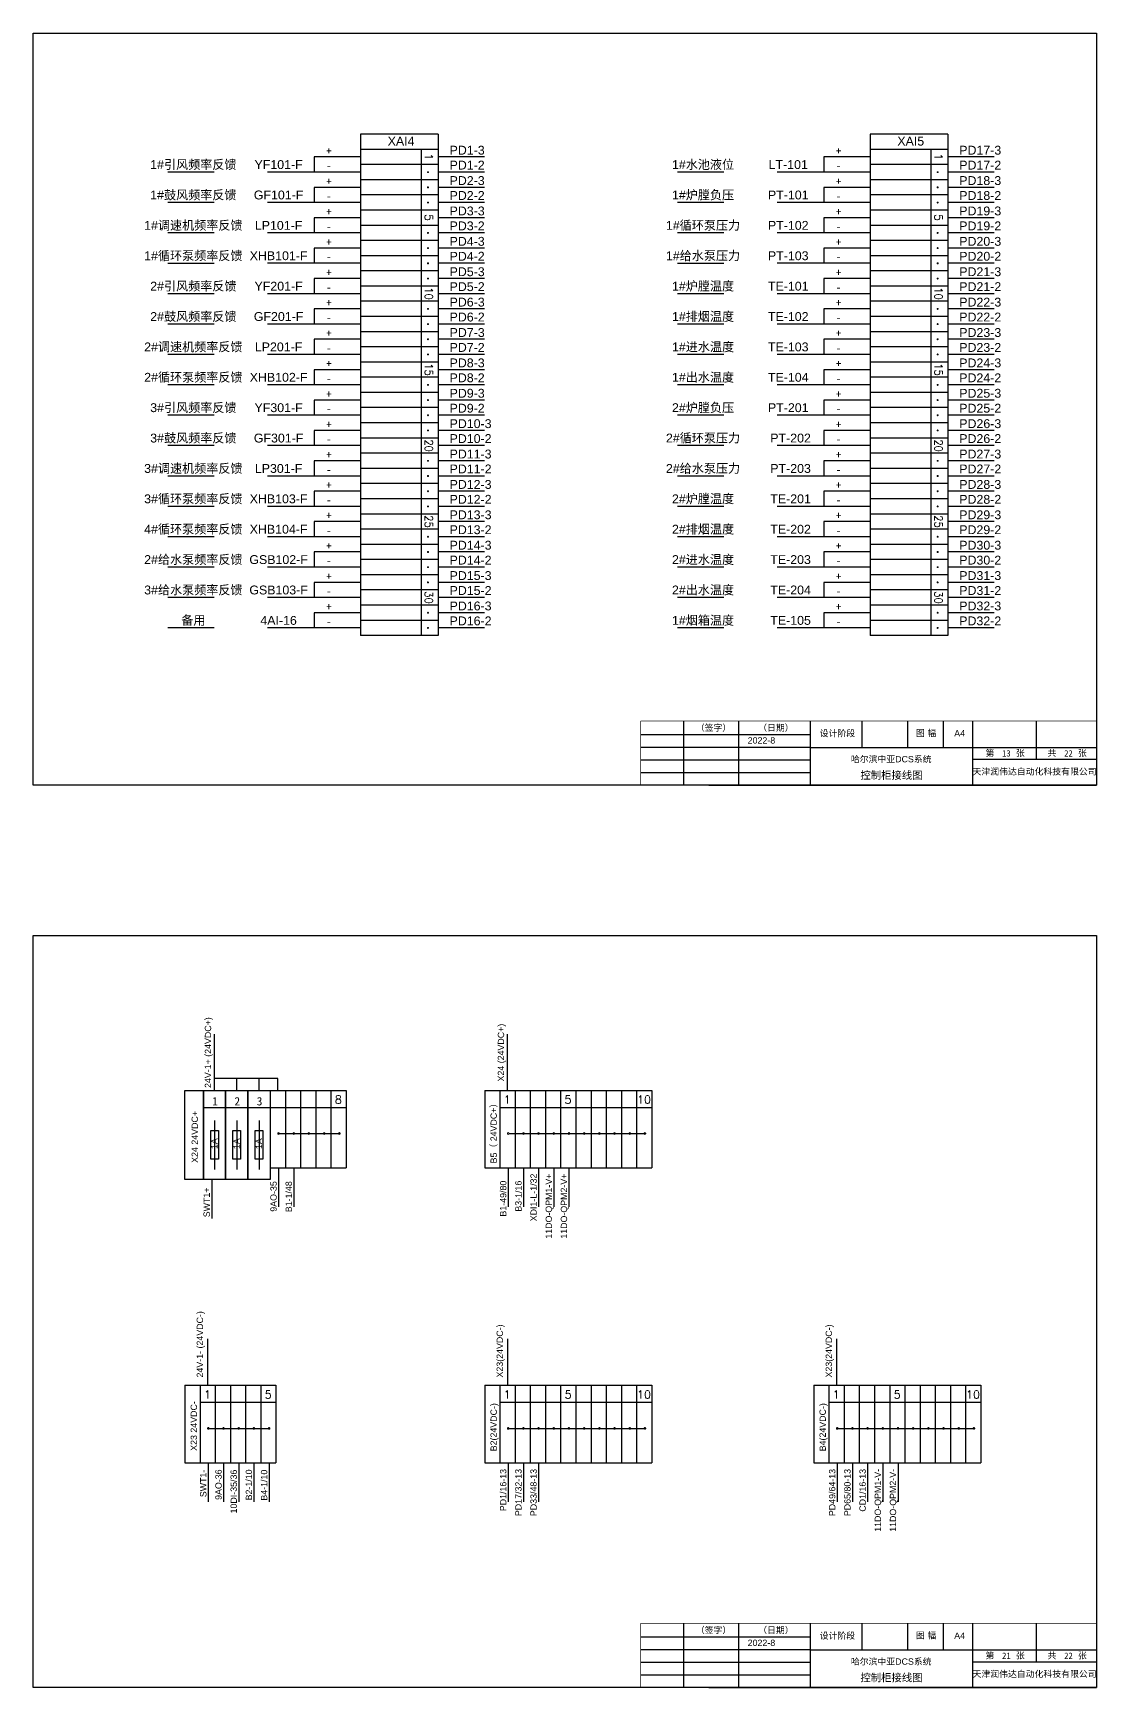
# Model space of a CAD drawing. Extents: x -159874 to -117758, y 9787 to 31117.
# Drawn here: x -146323 to -142122, y 9787 to 16323 of the extents above; entities that cross this region are included whole.
import ezdxf
from ezdxf.enums import TextEntityAlignment as Align

# ---------------------------------------------------------------- set-up
doc = ezdxf.new("R2010")
doc.units = 0
doc.layers.get('0').update_dxf_attribs({"linetype": 'CONTINUOUS'})
doc.layers.add('1', color=143, linetype='CONTINUOUS')
doc.layers.add('TEXT', color=3, linetype='CONTINUOUS')
doc.styles.add('Arial', font='arial.ttf')
doc.styles.add('ROMAND', font='romand')
doc.styles.get("Standard").update_dxf_attribs({"font": ''})
doc.styles.get('Standard').set_extended_font_data('SimSun')

msp = doc.modelspace()

# ---------------------------------------------------------------- linework, layer by layer
at = {"color": 1}
for p, q in [((-145029.86, 15923.51787), (-145029.86, 13943.51783)), ((-144723.79627, 15923.51787), (-145029.86, 15923.51787)), ((-144723.79627, 15923.51787), (-144723.79627, 13943.51783)), ((-143016.93707, 15923.51787), (-143016.93707, 13943.51783)), ((-142710.87334, 15923.51787), (-143016.93707, 15923.51787)), ((-142710.87334, 15923.51787), (-142710.87334, 13943.51783)), ((-144723.79627, 15863.51783), (-145029.86, 15863.51783)), ((-144791.13183, 15863.51783), (-144791.13183, 13943.51783)), ((-144723.79627, 15863.51785), (-144723.79627, 15803.47633)), ((-142710.87334, 15863.51783), (-143016.93707, 15863.51783)), ((-142778.2089, 15863.51783), (-142778.2089, 13943.51783)), ((-142710.87334, 15863.51785), (-142710.87334, 15803.47633)), ((-144723.79627, 15803.51783), (-145029.86, 15803.51783)), ((-142710.87334, 15803.51783), (-143016.93707, 15803.51783)), ((-144723.79627, 15743.51783), (-145029.86, 15743.51783)), ((-142710.87334, 15743.51783), (-143016.93707, 15743.51783)), ((-144723.79627, 15683.51783), (-145029.86, 15683.51783)), ((-144723.79627, 15623.51783), (-145029.86, 15623.51783)), ((-142710.87334, 15683.51783), (-143016.93707, 15683.51783)), ((-142710.87334, 15623.51783), (-143016.93707, 15623.51783)), ((-144723.79627, 15563.51783), (-145029.86, 15563.51783)), ((-142710.87334, 15563.51783), (-143016.93707, 15563.51783)), ((-144723.79627, 15503.51783), (-145029.86, 15503.51783)), ((-142710.87334, 15503.51783), (-143016.93707, 15503.51783)), ((-144723.79627, 15443.51783), (-145029.86, 15443.51783)), ((-142710.87334, 15443.51783), (-143016.93707, 15443.51783)), ((-144723.79627, 15383.51783), (-145029.86, 15383.51783)), ((-142710.87334, 15383.51783), (-143016.93707, 15383.51783)), ((-144723.79627, 15323.51783), (-145029.86, 15323.51783)), ((-142710.87334, 15323.51783), (-143016.93707, 15323.51783)), ((-144723.79627, 15263.51783), (-145029.86, 15263.51783)), ((-142710.87334, 15263.51783), (-143016.93707, 15263.51783)), ((-144723.79627, 15203.51783), (-145029.86, 15203.51783)), ((-142710.87334, 15203.51783), (-143016.93707, 15203.51783)), ((-144723.79627, 15143.51783), (-145029.86, 15143.51783)), ((-142710.87334, 15143.51783), (-143016.93707, 15143.51783)), ((-144723.79627, 15083.51783), (-145029.86, 15083.51783)), ((-142710.87334, 15083.51783), (-143016.93707, 15083.51783)), ((-144723.79627, 15023.51783), (-145029.86, 15023.51783)), ((-142710.87334, 15023.51783), (-143016.93707, 15023.51783)), ((-144723.79627, 14963.51783), (-145029.86, 14963.51783)), ((-144723.79627, 14903.51783), (-145029.86, 14903.51783)), ((-142710.87334, 14963.51783), (-143016.93707, 14963.51783)), ((-142710.87334, 14903.51783), (-143016.93707, 14903.51783)), ((-144723.79627, 14843.51783), (-145029.86, 14843.51783)), ((-142710.87334, 14843.51783), (-143016.93707, 14843.51783)), ((-144723.79627, 14783.51783), (-145029.86, 14783.51783)), ((-142710.87334, 14783.51783), (-143016.93707, 14783.51783)), ((-144723.79627, 14723.51783), (-145029.86, 14723.51783)), ((-142710.87334, 14723.51783), (-143016.93707, 14723.51783)), ((-144723.79627, 14663.51783), (-145029.86, 14663.51783)), ((-142710.87334, 14663.51783), (-143016.93707, 14663.51783)), ((-144723.79627, 14603.51783), (-145029.86, 14603.51783)), ((-142710.87334, 14603.51783), (-143016.93707, 14603.51783)), ((-144723.79627, 14543.51783), (-145029.86, 14543.51783)), ((-142710.87334, 14543.51783), (-143016.93707, 14543.51783)), ((-144723.79627, 14483.51783), (-145029.86, 14483.51783)), ((-142710.87334, 14483.51783), (-143016.93707, 14483.51783)), ((-144723.79627, 14423.51783), (-145029.86, 14423.51783)), ((-144723.79627, 14423.51783), (-145029.86, 14423.51783)), ((-142710.87334, 14423.51783), (-143016.93707, 14423.51783)), ((-142710.87334, 14423.51783), (-143016.93707, 14423.51783)), ((-144723.79627, 14363.51783), (-145029.86, 14363.51783)), ((-142710.87334, 14363.51783), (-143016.93707, 14363.51783)), ((-144723.79627, 14303.51783), (-145029.86, 14303.51783)), ((-142710.87334, 14303.51783), (-143016.93707, 14303.51783)), ((-144723.79627, 14243.51783), (-145029.86, 14243.51783)), ((-144723.79627, 14183.51783), (-145029.86, 14183.51783)), ((-142710.87334, 14243.51783), (-143016.93707, 14243.51783)), ((-142710.87334, 14183.51783), (-143016.93707, 14183.51783)), ((-144723.79627, 14123.51783), (-145029.86, 14123.51783)), ((-142710.87334, 14123.51783), (-143016.93707, 14123.51783)), ((-144723.79627, 14063.51783), (-145029.86, 14063.51783)), ((-142710.87334, 14063.51783), (-143016.93707, 14063.51783)), ((-144723.79627, 14003.51783), (-145029.86, 14003.51783)), ((-142710.87334, 14003.51783), (-143016.93707, 14003.51783)), ((-144723.79627, 13943.51783), (-145029.86, 13943.51783)), ((-142710.87334, 13943.51783), (-143016.93707, 13943.51783)), ((-145606.81033, 12028.1047), (-145606.81033, 11834.36669)), ((-145518.81033, 12028.1047), (-145518.81033, 11834.36669)), ((-145430.81033, 12028.1047), (-145430.81033, 11834.36669))]:
    msp.add_line(p, q, dxfattribs=at)
for p, q in [((-145029.86, 15833.51784), (-145213.57362, 15833.51784)), ((-145213.57362, 15833.51784), (-145213.57362, 15773.51783)), ((-143016.93707, 15833.51784), (-143200.65068, 15833.51784)), ((-143200.65068, 15833.51784), (-143200.65068, 15773.51783)), ((-145607.8149, 15773.43479), (-145791.52851, 15773.43479)), ((-145213.57362, 15773.51783), (-145397.28723, 15773.51783)), ((-145029.86, 15773.51783), (-145213.57362, 15773.51783)), ((-143594.89197, 15773.43479), (-143778.60558, 15773.43479)), ((-143200.65068, 15773.51783), (-143384.3643, 15773.51783)), ((-143016.93707, 15773.51783), (-143200.65068, 15773.51783)), ((-145029.86, 15713.51782), (-145213.57362, 15713.51782)), ((-145213.57362, 15713.51782), (-145213.57362, 15653.51781)), ((-143016.93707, 15713.51782), (-143200.65068, 15713.51782)), ((-143200.65068, 15713.51782), (-143200.65068, 15653.51781)), ((-145607.8149, 15653.43477), (-145791.52851, 15653.43477)), ((-145213.57362, 15653.51781), (-145397.28723, 15653.51781)), ((-145029.86, 15653.51781), (-145213.57362, 15653.51781)), ((-143594.89197, 15653.43477), (-143778.60558, 15653.43477)), ((-143200.65068, 15653.51781), (-143384.3643, 15653.51781)), ((-143016.93707, 15653.51781), (-143200.65068, 15653.51781)), ((-145029.86, 15593.51782), (-145213.57362, 15593.51782)), ((-145213.57362, 15593.51782), (-145213.57362, 15533.51781)), ((-143016.93707, 15593.51782), (-143200.65068, 15593.51782)), ((-143200.65068, 15593.51782), (-143200.65068, 15533.51781)), ((-145607.8149, 15533.43477), (-145791.52851, 15533.43477)), ((-145213.57362, 15533.51781), (-145397.28723, 15533.51781)), ((-145029.86, 15533.51781), (-145213.57362, 15533.51781)), ((-143594.89197, 15533.43477), (-143778.60558, 15533.43477)), ((-143200.65068, 15533.51781), (-143384.3643, 15533.51781)), ((-143016.93707, 15533.51781), (-143200.65068, 15533.51781)), ((-145029.86, 15473.51782), (-145213.57362, 15473.51782)), ((-145213.57362, 15473.51782), (-145213.57362, 15413.51781)), ((-143016.93707, 15473.51782), (-143200.65068, 15473.51782)), ((-143200.65068, 15473.51782), (-143200.65068, 15413.51781)), ((-145607.8149, 15413.43477), (-145791.52851, 15413.43477)), ((-145213.57362, 15413.51781), (-145397.28723, 15413.51781)), ((-145029.86, 15413.51781), (-145213.57362, 15413.51781)), ((-143594.89197, 15413.43477), (-143778.60558, 15413.43477)), ((-143200.65068, 15413.51781), (-143384.3643, 15413.51781)), ((-143016.93707, 15413.51781), (-143200.65068, 15413.51781)), ((-145607.8149, 15293.43477), (-145791.52851, 15293.43477)), ((-145213.57362, 15293.51781), (-145397.28723, 15293.51781)), ((-145029.86, 15353.51782), (-145213.57362, 15353.51782)), ((-145213.57362, 15353.51782), (-145213.57362, 15293.51781)), ((-145029.86, 15293.51781), (-145213.57362, 15293.51781)), ((-143594.89197, 15293.43477), (-143778.60558, 15293.43477)), ((-143200.65068, 15293.51781), (-143384.3643, 15293.51781)), ((-143016.93707, 15353.51782), (-143200.65068, 15353.51782)), ((-143200.65068, 15353.51782), (-143200.65068, 15293.51781)), ((-143016.93707, 15293.51781), (-143200.65068, 15293.51781)), ((-145029.86, 15233.51782), (-145213.57362, 15233.51782)), ((-145213.57362, 15233.51782), (-145213.57362, 15173.51781)), ((-143016.93707, 15233.51782), (-143200.65068, 15233.51782)), ((-143200.65068, 15233.51782), (-143200.65068, 15173.51781)), ((-145607.8149, 15173.43477), (-145791.52851, 15173.43477)), ((-145213.57362, 15173.51781), (-145397.28723, 15173.51781)), ((-145029.86, 15173.51781), (-145213.57362, 15173.51781)), ((-143594.89197, 15173.43477), (-143778.60558, 15173.43477)), ((-143200.65068, 15173.51781), (-143384.3643, 15173.51781)), ((-143016.93707, 15173.51781), (-143200.65068, 15173.51781)), ((-145029.86, 15113.51782), (-145213.57362, 15113.51782)), ((-145213.57362, 15113.51782), (-145213.57362, 15053.51781)), ((-143016.93707, 15113.51782), (-143200.65068, 15113.51782)), ((-143200.65068, 15113.51782), (-143200.65068, 15053.51781)), ((-145607.8149, 15053.43477), (-145791.52851, 15053.43477)), ((-145213.57362, 15053.51781), (-145397.28723, 15053.51781)), ((-145029.86, 15053.51781), (-145213.57362, 15053.51781)), ((-143594.89197, 15053.43477), (-143778.60558, 15053.43477)), ((-143200.65068, 15053.51781), (-143384.3643, 15053.51781)), ((-143016.93707, 15053.51781), (-143200.65068, 15053.51781)), ((-145029.86, 14993.51782), (-145213.57362, 14993.51782)), ((-145213.57362, 14993.51782), (-145213.57362, 14933.51781)), ((-143016.93707, 14993.51782), (-143200.65068, 14993.51782)), ((-143200.65068, 14993.51782), (-143200.65068, 14933.51781)), ((-145607.8149, 14933.43477), (-145791.52851, 14933.43477)), ((-145213.57362, 14933.51781), (-145397.28723, 14933.51781)), ((-145029.86, 14933.51781), (-145213.57362, 14933.51781)), ((-143594.89197, 14933.43477), (-143778.60558, 14933.43477)), ((-143200.65068, 14933.51781), (-143384.3643, 14933.51781)), ((-143016.93707, 14933.51781), (-143200.65068, 14933.51781)), ((-145029.86, 14873.51782), (-145213.57362, 14873.51782)), ((-145213.57362, 14873.51782), (-145213.57362, 14813.51781)), ((-143016.93707, 14873.51782), (-143200.65068, 14873.51782)), ((-143200.65068, 14873.51782), (-143200.65068, 14813.51781)), ((-145607.8149, 14813.43477), (-145791.52851, 14813.43477)), ((-145213.57362, 14813.51781), (-145397.28723, 14813.51781)), ((-145029.86, 14813.51781), (-145213.57362, 14813.51781)), ((-143594.89197, 14813.43477), (-143778.60558, 14813.43477)), ((-143200.65068, 14813.51781), (-143384.3643, 14813.51781)), ((-143016.93707, 14813.51781), (-143200.65068, 14813.51781)), ((-145029.86, 14753.51782), (-145213.57362, 14753.51782)), ((-145213.57362, 14753.51782), (-145213.57362, 14693.51781)), ((-143016.93707, 14753.51782), (-143200.65068, 14753.51782)), ((-143200.65068, 14753.51782), (-143200.65068, 14693.51781)), ((-145607.8149, 14693.43475), (-145791.52851, 14693.43475)), ((-145213.57362, 14693.51781), (-145397.28723, 14693.51781)), ((-145029.86, 14693.51781), (-145213.57362, 14693.51781)), ((-143594.89197, 14693.43475), (-143778.60558, 14693.43475)), ((-143200.65068, 14693.51781), (-143384.3643, 14693.51781)), ((-143016.93707, 14693.51781), (-143200.65068, 14693.51781)), ((-145029.86, 14633.51782), (-145213.57362, 14633.51782)), ((-145213.57362, 14633.51782), (-145213.57362, 14573.51781)), ((-143016.93707, 14633.51782), (-143200.65068, 14633.51782)), ((-143200.65068, 14633.51782), (-143200.65068, 14573.51781)), ((-145607.8149, 14573.43475), (-145791.52851, 14573.43475)), ((-145213.57362, 14573.51781), (-145397.28723, 14573.51781)), ((-145029.86, 14573.51781), (-145213.57362, 14573.51781)), ((-145029.86, 14513.51782), (-145213.57362, 14513.51782)), ((-145213.57362, 14513.51782), (-145213.57362, 14453.51781)), ((-143594.89197, 14573.43475), (-143778.60558, 14573.43475)), ((-143200.65068, 14573.51781), (-143384.3643, 14573.51781)), ((-143016.93707, 14573.51781), (-143200.65068, 14573.51781)), ((-143016.93707, 14513.51782), (-143200.65068, 14513.51782)), ((-143200.65068, 14513.51782), (-143200.65068, 14453.51781)), ((-145607.8149, 14453.43475), (-145791.52851, 14453.43475)), ((-145213.57362, 14453.51781), (-145397.28723, 14453.51781)), ((-145029.86, 14453.51781), (-145213.57362, 14453.51781)), ((-143594.89197, 14453.43475), (-143778.60558, 14453.43475)), ((-143200.65068, 14453.51781), (-143384.3643, 14453.51781)), ((-143016.93707, 14453.51781), (-143200.65068, 14453.51781)), ((-145029.86, 14393.51782), (-145213.57362, 14393.51782)), ((-145213.57362, 14393.51782), (-145213.57362, 14333.51781)), ((-143016.93707, 14393.51782), (-143200.65068, 14393.51782)), ((-143200.65068, 14393.51782), (-143200.65068, 14333.51781)), ((-145607.8149, 14333.43475), (-145791.52851, 14333.43475)), ((-145213.57362, 14333.51781), (-145397.28723, 14333.51781)), ((-145029.86, 14333.51781), (-145213.57362, 14333.51781)), ((-143594.89197, 14333.43475), (-143778.60558, 14333.43475)), ((-143200.65068, 14333.51781), (-143384.3643, 14333.51781)), ((-143016.93707, 14333.51781), (-143200.65068, 14333.51781)), ((-145029.86, 14273.51782), (-145213.57362, 14273.51782)), ((-145213.57362, 14273.51782), (-145213.57362, 14213.51781)), ((-143016.93707, 14273.51782), (-143200.65068, 14273.51782)), ((-143200.65068, 14273.51782), (-143200.65068, 14213.51781)), ((-145607.8149, 14213.43475), (-145791.52851, 14213.43475)), ((-145213.57362, 14213.51781), (-145397.28723, 14213.51781)), ((-145029.86, 14213.51781), (-145213.57362, 14213.51781)), ((-143594.89197, 14213.43475), (-143778.60558, 14213.43475)), ((-143200.65068, 14213.51781), (-143384.3643, 14213.51781)), ((-143016.93707, 14213.51781), (-143200.65068, 14213.51781)), ((-145029.86, 14153.51782), (-145213.57362, 14153.51782)), ((-145213.57362, 14153.51782), (-145213.57362, 14093.51781)), ((-143016.93707, 14153.51782), (-143200.65068, 14153.51782)), ((-143200.65068, 14153.51782), (-143200.65068, 14093.51781)), ((-145607.8149, 14093.43475), (-145791.52851, 14093.43475)), ((-145213.57362, 14093.51781), (-145397.28723, 14093.51781)), ((-145029.86, 14093.51781), (-145213.57362, 14093.51781)), ((-143594.89197, 14093.43475), (-143778.60558, 14093.43475)), ((-143200.65068, 14093.51781), (-143384.3643, 14093.51781)), ((-143016.93707, 14093.51781), (-143200.65068, 14093.51781)), ((-145029.86, 14033.51782), (-145213.57362, 14033.51782)), ((-145213.57362, 14033.51782), (-145213.57362, 13973.51781)), ((-143016.93707, 14033.51782), (-143200.65068, 14033.51782)), ((-143200.65068, 14033.51782), (-143200.65068, 13973.51781)), ((-145607.8149, 13973.43475), (-145791.52851, 13973.43475)), ((-145213.57362, 13973.51781), (-145397.28723, 13973.51781)), ((-145029.86, 13973.51781), (-145213.57362, 13973.51781)), ((-143594.89197, 13973.43475), (-143778.60558, 13973.43475)), ((-143200.65068, 13973.51781), (-143384.3643, 13973.51781)), ((-143016.93707, 13973.51781), (-143200.65068, 13973.51781)), ((-145606.81033, 12194.43511), (-145606.81033, 12369.82951)), ((-145606.81033, 12194.43511), (-145606.81033, 12369.82951)), ((-144449.74636, 12194.43511), (-144449.74636, 12369.82951)), ((-144449.74636, 12194.43511), (-144449.74636, 12369.82951)), ((-145356.78957, 12194.43511), (-145606.81033, 12194.43511)), ((-145606.81033, 12147.37351), (-145606.81033, 12194.43511)), ((-145518.81033, 12147.37351), (-145518.81033, 12194.43511)), ((-145430.81033, 12147.37351), (-145430.81033, 12194.43511)), ((-145356.78957, 12147.37351), (-145356.78957, 12194.43511)), ((-144449.74636, 12147.37351), (-144449.74636, 12194.43511)), ((-145386.81033, 12147.37351), (-145086.81031, 12147.37351)), ((-144539.80862, 12147.37351), (-143939.76708, 12147.37351)), ((-143939.76708, 12147.37351), (-143879.76706, 12147.37351)), ((-145650.81033, 12080.03795), (-145086.81031, 12080.03795)), ((-144479.7671, 12080.03795), (-143879.76706, 12080.03795)), ((-145386.81033, 11841.30978), (-145086.81031, 11841.30978)), ((-144539.80862, 11841.30978), (-143939.76708, 11841.30978)), ((-143939.76708, 11841.30978), (-143879.76706, 11841.30978)), ((-145724.1861, 10982.70298), (-145364.14456, 10982.70298)), ((-144539.80862, 10982.70298), (-143879.76706, 10982.70298)), ((-143240.32043, 10982.70298), (-142580.27887, 10982.70298)), ((-145664.14458, 10915.36742), (-145364.14456, 10915.36742)), ((-144479.7671, 10915.36742), (-144179.76708, 10915.36742)), ((-144179.76708, 10915.36742), (-143879.76706, 10915.36742)), ((-143180.27891, 10915.36742), (-142880.27889, 10915.36742)), ((-142880.27889, 10915.36742), (-142580.27887, 10915.36742)), ((-145724.1861, 10676.63925), (-145364.14456, 10676.63925)), ((-144539.80862, 10676.63925), (-143879.76706, 10676.63925)), ((-143240.32043, 10676.63925), (-142580.27887, 10676.63925))]:
    msp.add_line(p, q)
at = {"color": 0}
for p, q in [((-144540.08266, 15833.49709), (-144723.79627, 15833.49709)), ((-142527.15973, 15833.49709), (-142710.87334, 15833.49709)), ((-144540.08266, 15773.49709), (-144723.79627, 15773.49709)), ((-142527.15973, 15773.49709), (-142710.87334, 15773.49709)), ((-144540.08266, 15713.49709), (-144723.79627, 15713.49709)), ((-142527.15973, 15713.49709), (-142710.87334, 15713.49709)), ((-144540.08266, 15653.49709), (-144723.79627, 15653.49709)), ((-142527.15973, 15653.49709), (-142710.87334, 15653.49709)), ((-144540.08266, 15593.49709), (-144723.79627, 15593.49709)), ((-142527.15973, 15593.49709), (-142710.87334, 15593.49709)), ((-144540.08266, 15533.49709), (-144723.79627, 15533.49709)), ((-142527.15973, 15533.49709), (-142710.87334, 15533.49709)), ((-144540.08266, 15473.49709), (-144723.79627, 15473.49709)), ((-142527.15973, 15473.49709), (-142710.87334, 15473.49709)), ((-144540.08266, 15413.49709), (-144723.79627, 15413.49709)), ((-142527.15973, 15413.49709), (-142710.87334, 15413.49709)), ((-144540.08266, 15353.49709), (-144723.79627, 15353.49709)), ((-144540.08266, 15293.49709), (-144723.79627, 15293.49709)), ((-142527.15973, 15353.49709), (-142710.87334, 15353.49709)), ((-142527.15973, 15293.49709), (-142710.87334, 15293.49709)), ((-144540.08266, 15233.49709), (-144723.79627, 15233.49709)), ((-142527.15973, 15233.49709), (-142710.87334, 15233.49709)), ((-144540.08266, 15173.49709), (-144723.79627, 15173.49709)), ((-142527.15973, 15173.49709), (-142710.87334, 15173.49709)), ((-144540.08266, 15113.49709), (-144723.79627, 15113.49709)), ((-142527.15973, 15113.49709), (-142710.87334, 15113.49709)), ((-144540.08266, 15053.49709), (-144723.79627, 15053.49709)), ((-142527.15973, 15053.49709), (-142710.87334, 15053.49709)), ((-144540.08266, 14993.49709), (-144723.79627, 14993.49709)), ((-142527.15973, 14993.49709), (-142710.87334, 14993.49709)), ((-144540.08266, 14933.49709), (-144723.79627, 14933.49709)), ((-142527.15973, 14933.49709), (-142710.87334, 14933.49709)), ((-144540.08266, 14873.49709), (-144723.79627, 14873.49709)), ((-142527.15973, 14873.49709), (-142710.87334, 14873.49709)), ((-144540.08266, 14813.49709), (-144723.79627, 14813.49709)), ((-142527.15973, 14813.49709), (-142710.87334, 14813.49709)), ((-144540.08266, 14753.49709), (-144723.79627, 14753.49709)), ((-142527.15973, 14753.49709), (-142710.87334, 14753.49709)), ((-144540.08266, 14693.49709), (-144723.79627, 14693.49709)), ((-142527.15973, 14693.49709), (-142710.87334, 14693.49709)), ((-144540.08266, 14633.49709), (-144723.79627, 14633.49709)), ((-142527.15973, 14633.49709), (-142710.87334, 14633.49709)), ((-144540.08266, 14573.49709), (-144723.79627, 14573.49709)), ((-144540.08266, 14513.49709), (-144723.79627, 14513.49709)), ((-142527.15973, 14573.49709), (-142710.87334, 14573.49709)), ((-142527.15973, 14513.49709), (-142710.87334, 14513.49709)), ((-144540.08266, 14453.49709), (-144723.79627, 14453.49709)), ((-142527.15973, 14453.49709), (-142710.87334, 14453.49709)), ((-144540.08266, 14393.49709), (-144723.79627, 14393.49709)), ((-142527.15973, 14393.49709), (-142710.87334, 14393.49709)), ((-144540.08266, 14333.49709), (-144723.79627, 14333.49709)), ((-142527.15973, 14333.49709), (-142710.87334, 14333.49709)), ((-144540.08266, 14273.49709), (-144723.79627, 14273.49709)), ((-142527.15973, 14273.49709), (-142710.87334, 14273.49709)), ((-144540.08266, 14213.49709), (-144723.79627, 14213.49709)), ((-142527.15973, 14213.49709), (-142710.87334, 14213.49709)), ((-144540.08266, 14153.49709), (-144723.79627, 14153.49709)), ((-142527.15973, 14153.49709), (-142710.87334, 14153.49709)), ((-144540.08266, 14093.49709), (-144723.79627, 14093.49709)), ((-142527.15973, 14093.49709), (-142710.87334, 14093.49709)), ((-144540.08266, 14033.49709), (-144723.79627, 14033.49709)), ((-142527.15973, 14033.49709), (-142710.87334, 14033.49709)), ((-142527.15973, 14033.49709), (-142710.87334, 14033.49709)), ((-144540.08266, 13973.49709), (-144723.79627, 13973.49709)), ((-142527.15973, 13973.49709), (-142710.87334, 13973.49709)), ((-142527.15973, 13973.49709), (-142710.87334, 13973.49709)), ((-145386.81033, 12147.37351), (-145386.81033, 11841.30978)), ((-145326.81031, 12147.37351), (-145326.81031, 11841.30978)), ((-145266.81031, 12147.37351), (-145266.81031, 11841.30978)), ((-145206.81031, 12147.37351), (-145206.81031, 11841.30978)), ((-145146.81031, 12147.37351), (-145146.81031, 11841.30978)), ((-145086.81031, 12147.37351), (-145086.81031, 11841.30978)), ((-145086.81031, 12147.37351), (-145086.81031, 11841.30978)), ((-145086.81031, 12147.37351), (-145086.81031, 11841.30978)), ((-144539.80862, 12147.37351), (-144539.80862, 11841.30978)), ((-144479.7671, 12147.37351), (-144479.7671, 11841.30978)), ((-144419.76708, 12147.37351), (-144419.76708, 11841.30978)), ((-144359.76708, 12147.37351), (-144359.76708, 11841.30978)), ((-144299.76708, 12147.37351), (-144299.76708, 11841.30978)), ((-144239.76708, 12147.37351), (-144239.76708, 11841.30978)), ((-144239.76708, 12147.37351), (-144239.76708, 11841.30978)), ((-144179.76708, 12147.37351), (-144179.76708, 11841.30978)), ((-144119.76708, 12147.37351), (-144119.76708, 11841.30978)), ((-144059.76708, 12147.37351), (-144059.76708, 11841.30978)), ((-143999.76708, 12147.37351), (-143999.76708, 11841.30978)), ((-143939.76708, 12147.37351), (-143939.76708, 11841.30978)), ((-143939.76708, 12147.37351), (-143939.76708, 11841.30978)), ((-143939.76708, 12147.37351), (-143939.76708, 11841.30978)), ((-143879.76706, 12147.37351), (-143879.76706, 11841.30978)), ((-145353.93327, 11976.71698), (-145110.81352, 11976.71698)), ((-145113.93327, 11976.71698), (-145110.81352, 11976.71698)), ((-144443.77028, 11976.71698), (-143906.89002, 11976.71698)), ((-143966.89004, 11976.71698), (-143963.77028, 11976.71698)), ((-143906.89002, 11976.71698), (-143903.77026, 11976.71698)), ((-145353.93327, 11841.05587), (-145353.93327, 11687.19715)), ((-145293.93327, 11841.05587), (-145293.93327, 11687.19715)), ((-144446.89006, 11841.05587), (-144446.89006, 11687.19715)), ((-144386.89004, 11841.05587), (-144386.89004, 11687.19715)), ((-144326.89004, 11841.05587), (-144326.89004, 11687.19715)), ((-144266.89002, 11841.05587), (-144266.89002, 11687.19715)), ((-144206.89002, 11841.05587), (-144206.89002, 11687.19715)), ((-145617.93329, 11795.1196), (-145617.93329, 11641.26089)), ((-145634.12382, 11166.4166), (-145634.12382, 10982.70298)), ((-144449.74634, 11166.4166), (-144449.74634, 10982.70298)), ((-143150.25815, 11166.4166), (-143150.25815, 10982.70298)), ((-145724.1861, 10982.70298), (-145724.1861, 10676.63925)), ((-145664.14458, 10982.70298), (-145664.14458, 10676.63925)), ((-145604.14456, 10982.70298), (-145604.14456, 10676.63925)), ((-145544.14456, 10982.70298), (-145544.14456, 10676.63925)), ((-145484.14456, 10982.70298), (-145484.14456, 10676.63925)), ((-145424.14456, 10982.70298), (-145424.14456, 10676.63925)), ((-145364.14456, 10982.70298), (-145364.14456, 10676.63925)), ((-145364.14456, 10982.70298), (-145364.14456, 10676.63925)), ((-145364.14456, 10982.70298), (-145364.14456, 10676.63925)), ((-144539.80862, 10982.70298), (-144539.80862, 10676.63925)), ((-144479.7671, 10982.70298), (-144479.7671, 10676.63925)), ((-144419.76708, 10982.70298), (-144419.76708, 10676.63925)), ((-144359.76708, 10982.70298), (-144359.76708, 10676.63925)), ((-144299.76708, 10982.70298), (-144299.76708, 10676.63925)), ((-144239.76708, 10982.70298), (-144239.76708, 10676.63925)), ((-144179.76708, 10982.70298), (-144179.76708, 10676.63925)), ((-144179.76708, 10982.70298), (-144179.76708, 10676.63925)), ((-144179.76708, 10982.70298), (-144179.76708, 10676.63925)), ((-144119.76706, 10982.70298), (-144119.76706, 10676.63925)), ((-144059.76706, 10982.70298), (-144059.76706, 10676.63925)), ((-143999.76706, 10982.70298), (-143999.76706, 10676.63925)), ((-143939.76706, 10982.70298), (-143939.76706, 10676.63925)), ((-143879.76706, 10982.70298), (-143879.76706, 10676.63925)), ((-143879.76706, 10982.70298), (-143879.76706, 10676.63925)), ((-143879.76706, 10982.70298), (-143879.76706, 10676.63925)), ((-143240.32043, 10982.70298), (-143240.32043, 10676.63925)), ((-143180.27891, 10982.70298), (-143180.27891, 10676.63925)), ((-143120.27889, 10982.70298), (-143120.27889, 10676.63925)), ((-143060.27889, 10982.70298), (-143060.27889, 10676.63925)), ((-143000.27889, 10982.70298), (-143000.27889, 10676.63925)), ((-142940.27889, 10982.70298), (-142940.27889, 10676.63925)), ((-142880.27889, 10982.70298), (-142880.27889, 10676.63925)), ((-142880.27889, 10982.70298), (-142880.27889, 10676.63925)), ((-142880.27889, 10982.70298), (-142880.27889, 10676.63925)), ((-142820.27887, 10982.70298), (-142820.27887, 10676.63925)), ((-142760.27887, 10982.70298), (-142760.27887, 10676.63925)), ((-142700.27887, 10982.70298), (-142700.27887, 10676.63925)), ((-142640.27887, 10982.70298), (-142640.27887, 10676.63925)), ((-142580.27887, 10982.70298), (-142580.27887, 10676.63925)), ((-142580.27887, 10982.70298), (-142580.27887, 10676.63925)), ((-142580.27887, 10982.70298), (-142580.27887, 10676.63925)), ((-145631.26751, 10812.04646), (-145388.14776, 10812.04646)), ((-145391.26751, 10812.04646), (-145388.14776, 10812.04646)), ((-144446.89004, 10812.04646), (-144150.00977, 10812.04646)), ((-144206.89004, 10812.04646), (-144203.77028, 10812.04646)), ((-144146.89002, 10812.04646), (-143903.77026, 10812.04646)), ((-143906.89002, 10812.04646), (-143903.77026, 10812.04646)), ((-143147.40184, 10812.04646), (-142850.52157, 10812.04646)), ((-142907.40184, 10812.04646), (-142904.28209, 10812.04646)), ((-142847.40182, 10812.04646), (-142604.28207, 10812.04646)), ((-142607.40182, 10812.04646), (-142604.28207, 10812.04646)), ((-145631.26749, 10676.38534), (-145631.26749, 10522.52663)), ((-145571.26747, 10676.38534), (-145571.26747, 10522.52663)), ((-145511.26747, 10676.38534), (-145511.26747, 10522.52663)), ((-145451.26747, 10676.38534), (-145451.26747, 10522.52663)), ((-145391.26747, 10676.38534), (-145391.26747, 10522.52663)), ((-144446.89002, 10676.38534), (-144446.89002, 10522.52663)), ((-144386.89002, 10676.38534), (-144386.89002, 10522.52663)), ((-144326.89002, 10676.38534), (-144326.89002, 10522.52663)), ((-143147.40182, 10676.38534), (-143147.40182, 10522.52663)), ((-143087.40182, 10676.38534), (-143087.40182, 10522.52663)), ((-143027.40182, 10676.38534), (-143027.40182, 10522.52663)), ((-142967.4018, 10676.38534), (-142967.4018, 10522.52663)), ((-142907.4018, 10676.38534), (-142907.4018, 10522.52663))]:
    msp.add_line(p, q, dxfattribs=at)
at = {"color": 1}
for points in [[(-145724.1861, 12147.37351), (-145650.81033, 12147.37351), (-145650.81033, 11795.37351), (-145724.1861, 11795.37351)], [(-145650.81033, 12147.37351), (-145562.81033, 12147.37351), (-145562.81033, 11795.37351), (-145650.81033, 11795.37351)], [(-145562.81033, 12147.37351), (-145474.81033, 12147.37351), (-145474.81033, 11795.37351), (-145562.81033, 11795.37351)], [(-145474.81033, 12147.37351), (-145386.81033, 12147.37351), (-145386.81033, 11795.37351), (-145474.81033, 11795.37351)], [(-145621.85804, 11988.44686), (-145591.58679, 11988.44686), (-145591.58679, 11875.57839), (-145621.85804, 11875.57839)], [(-145533.85804, 11988.44686), (-145503.58679, 11988.44686), (-145503.58679, 11875.57839), (-145533.85804, 11875.57839)], [(-145445.85804, 11988.44686), (-145415.58679, 11988.44686), (-145415.58679, 11875.57839), (-145445.85804, 11875.57839)]]:
    msp.add_lwpolyline(points, close=True, dxfattribs=at)
at = {"color": 0, "const_width": 3.9501}
for points in [[(-145356.87335, 11977.76042, 1.416007894), (-145350.99318, 11977.76042, 0.8562672404)], [(-145296.87335, 11977.76042, 1.416007894), (-145290.99318, 11977.76042, 0.8562672404)], [(-145236.87335, 11977.76042, 1.416007894), (-145230.99318, 11977.76042, 0.8562672404)], [(-145176.87335, 11977.76042, 1.416007894), (-145170.99318, 11977.76042, 0.8562672404)], [(-145116.87335, 11977.76042, 1.416007894), (-145110.99318, 11977.76042, 0.8562672404)], [(-144449.83012, 11977.76042, 1.416007894), (-144443.94995, 11977.76042, 0.8562672404)], [(-144389.83012, 11977.76042, 1.416007894), (-144383.94995, 11977.76042, 0.8562672404)], [(-144329.83012, 11977.76042, 1.416007894), (-144323.94995, 11977.76042, 0.8562672404)], [(-144269.83012, 11977.76042, 1.416007894), (-144263.94995, 11977.76042, 0.8562672404)], [(-144209.83012, 11977.76042, 1.416007894), (-144203.94995, 11977.76042, 0.8562672404)], [(-144149.83012, 11977.76042, 1.416007894), (-144143.94995, 11977.76042, 0.8562672404)], [(-144089.83012, 11977.76042, 1.416007894), (-144083.94995, 11977.76042, 0.8562672404)], [(-144029.83012, 11977.76042, 1.416007894), (-144023.94995, 11977.76042, 0.8562672404)], [(-143969.83012, 11977.76042, 1.416007894), (-143963.94995, 11977.76042, 0.8562672404)], [(-143909.8301, 11977.76042, 1.416007894), (-143903.94993, 11977.76042, 0.8562672404)], [(-145634.2076, 10813.08989, 1.416007894), (-145628.32743, 10813.08989, 0.8562672404)], [(-145574.2076, 10813.08989, 1.416007894), (-145568.32743, 10813.08989, 0.8562672404)], [(-145514.2076, 10813.08989, 1.416007894), (-145508.32743, 10813.08989, 0.8562672404)], [(-145454.2076, 10813.08989, 1.416007894), (-145448.32743, 10813.08989, 0.8562672404)], [(-145394.2076, 10813.08989, 1.416007894), (-145388.32743, 10813.08989, 0.8562672404)], [(-144449.83012, 10813.08989, 1.416007894), (-144443.94995, 10813.08989, 0.8562672404)], [(-144389.83012, 10813.08989, 1.416007894), (-144383.94995, 10813.08989, 0.8562672404)], [(-144329.83012, 10813.08989, 1.416007894), (-144323.94995, 10813.08989, 0.8562672404)], [(-144269.83012, 10813.08989, 1.416007894), (-144263.94995, 10813.08989, 0.8562672404)], [(-144209.83012, 10813.08989, 1.416007894), (-144203.94995, 10813.08989, 0.8562672404)], [(-144149.8301, 10813.08989, 1.416007894), (-144143.94993, 10813.08989, 0.8562672404)], [(-144089.8301, 10813.08989, 1.416007894), (-144083.94993, 10813.08989, 0.8562672404)], [(-144029.8301, 10813.08989, 1.416007894), (-144023.94993, 10813.08989, 0.8562672404)], [(-143969.8301, 10813.08989, 1.416007894), (-143963.94993, 10813.08989, 0.8562672404)], [(-143909.8301, 10813.08989, 1.416007894), (-143903.94993, 10813.08989, 0.8562672404)], [(-143150.34193, 10813.08989, 1.416007894), (-143144.46175, 10813.08989, 0.8562672404)], [(-143090.34193, 10813.08989, 1.416007894), (-143084.46175, 10813.08989, 0.8562672404)], [(-143030.34193, 10813.08989, 1.416007894), (-143024.46175, 10813.08989, 0.8562672404)], [(-142970.34193, 10813.08989, 1.416007894), (-142964.46175, 10813.08989, 0.8562672404)], [(-142910.34193, 10813.08989, 1.416007894), (-142904.46175, 10813.08989, 0.8562672404)], [(-142850.34191, 10813.08989, 1.416007894), (-142844.46173, 10813.08989, 0.8562672404)], [(-142790.34191, 10813.08989, 1.416007894), (-142784.46173, 10813.08989, 0.8562672404)], [(-142730.34191, 10813.08989, 1.416007894), (-142724.46173, 10813.08989, 0.8562672404)], [(-142670.34191, 10813.08989, 1.416007894), (-142664.46173, 10813.08989, 0.8562672404)], [(-142610.34191, 10813.08989, 1.416007894), (-142604.46173, 10813.08989, 0.8562672404)]]:
    msp.add_lwpolyline(points, format="xyb", close=True, dxfattribs=at)
at = {"layer": '1'}
for p, q in [((-146323.35252, 16322.76884), (-142123.35254, 16322.76884)), ((-146323.35252, 13352.76884), (-146323.35252, 16322.76884)), ((-142123.35254, 16322.76884), (-142123.35254, 13352.76884)), ((-143754.20212, 13606.24269), (-143754.20212, 13351.94418)), ((-143537.83086, 13606.24269), (-143537.83086, 13351.94418)), ((-143254.41108, 13606.24269), (-143254.41108, 13351.94418)), ((-143050.91306, 13606.24269), (-143050.91306, 13501.33555)), ((-142870.28527, 13606.24269), (-142870.28527, 13501.33555)), ((-142729.51433, 13606.24269), (-142729.51433, 13501.33555)), ((-142612.89937, 13606.24269), (-142612.89937, 13351.94418)), ((-142361.69154, 13606.24269), (-142361.69154, 13453.47743)), ((-143923.35259, 13552.76884), (-143254.41108, 13552.76884)), ((-143923.35259, 13502.76884), (-143254.41108, 13502.76884)), ((-143254.41108, 13501.33555), (-142508.88827, 13501.33555)), ((-142510.15288, 13501.33555), (-142123.35254, 13501.33555)), ((-143923.35259, 13452.76884), (-143254.41108, 13452.76884)), ((-143923.35259, 13402.76884), (-143254.41108, 13402.76884)), ((-142123.35254, 13453.47743), (-142612.89937, 13453.47743)), ((-142123.35254, 13352.76884), (-146323.35252, 13352.76884)), ((-143654.77749, 13352.76884), (-143923.35259, 13352.76885)), ((-143654.77749, 13352.76884), (-142123.35254, 13352.76884)), ((-146323.35252, 12758.91579), (-142123.35254, 12758.91579)), ((-146323.35252, 9788.91579), (-146323.35252, 12758.91579)), ((-142123.35254, 12758.91579), (-142123.35254, 9788.91579)), ((-143754.20212, 10042.38963), (-143754.20212, 9788.09112)), ((-143537.83086, 10042.38963), (-143537.83086, 9788.09112)), ((-143254.41108, 10042.38963), (-143254.41108, 9788.09112)), ((-143050.91306, 10042.38963), (-143050.91306, 9937.4825)), ((-142870.28527, 10042.38963), (-142870.28527, 9937.4825)), ((-142729.51433, 10042.38963), (-142729.51433, 9937.4825)), ((-142612.89937, 10042.38963), (-142612.89937, 9788.09112)), ((-142361.69154, 10042.38963), (-142361.69154, 9889.62437)), ((-143923.35259, 9988.91579), (-143254.41108, 9988.91579)), ((-143923.35259, 9938.91579), (-143254.41108, 9938.91579)), ((-143254.41108, 9937.4825), (-142508.88827, 9937.4825)), ((-142510.15288, 9937.4825), (-142123.35254, 9937.4825)), ((-143923.35259, 9888.91579), (-143254.41108, 9888.91579)), ((-142123.35254, 9889.62437), (-142612.89937, 9889.62437)), ((-143923.35259, 9838.91579), (-143254.41108, 9838.91579)), ((-142123.35254, 9788.91579), (-146323.35252, 9788.91579)), ((-143654.77749, 9788.91579), (-143923.35259, 9788.91579)), ((-143654.77749, 9788.91579), (-142123.35254, 9788.91579))]:
    msp.add_line(p, q, dxfattribs=at)
at = {"layer": '1', "const_width": 3}
for points in [[(-143923.35259, 13606.24269), (-142123.35254, 13606.24269)], [(-143923.35259, 13352.76885), (-143923.35259, 13606.24269)], [(-143923.35259, 10042.38963), (-142123.35254, 10042.38963)], [(-143923.35259, 9788.91579), (-143923.35259, 10042.38963)]]:
    msp.add_lwpolyline(points, dxfattribs=at)
at = {"layer": 'TEXT', "const_width": 3.9501}
for points in [[(-144763.7317, 15775.49288, 1), (-144763.7317, 15771.54278, 1)], [(-142750.80877, 15775.49288, 1), (-142750.80877, 15771.54278, 1)], [(-144763.7317, 15715.49288, 1), (-144763.7317, 15711.54278, 1)], [(-142750.80877, 15715.49288, 1), (-142750.80877, 15711.54278, 1)], [(-144763.7317, 15655.49288, 1), (-144763.7317, 15651.54278, 1)], [(-142750.80877, 15655.49288, 1), (-142750.80877, 15651.54278, 1)], [(-144763.7317, 15535.49288, 1), (-144763.7317, 15531.54278, 1)], [(-142750.80877, 15535.49288, 1), (-142750.80877, 15531.54278, 1)], [(-144763.7317, 15475.49288, 1), (-144763.7317, 15471.54278, 1)], [(-142750.80877, 15475.49288, 1), (-142750.80877, 15471.54278, 1)], [(-144763.7317, 15415.49288, 1), (-144763.7317, 15411.54278, 1)], [(-142750.80877, 15415.49288, 1), (-142750.80877, 15411.54278, 1)], [(-144763.7317, 15355.49288, 1), (-144763.7317, 15351.54278, 1)], [(-142750.80877, 15355.49288, 1), (-142750.80877, 15351.54278, 1)], [(-144763.7317, 15235.49288, 1), (-144763.7317, 15231.54278, 1)], [(-142750.80877, 15235.49288, 1), (-142750.80877, 15231.54278, 1)], [(-144763.7317, 15175.49288, 1), (-144763.7317, 15171.54278, 1)], [(-142750.80877, 15175.49288, 1), (-142750.80877, 15171.54278, 1)], [(-144763.7317, 15115.49288, 1), (-144763.7317, 15111.54278, 1)], [(-142750.80877, 15115.49288, 1), (-142750.80877, 15111.54278, 1)], [(-144763.7317, 15055.49288, 1), (-144763.7317, 15051.54278, 1)], [(-142750.80877, 15055.49288, 1), (-142750.80877, 15051.54278, 1)], [(-144763.7317, 14935.49288, 1), (-144763.7317, 14931.54278, 1)], [(-142750.80877, 14935.49288, 1), (-142750.80877, 14931.54278, 1)], [(-144763.7317, 14875.49288, 1), (-144763.7317, 14871.54278, 1)], [(-142750.80877, 14875.49288, 1), (-142750.80877, 14871.54278, 1)], [(-144763.7317, 14815.49288, 1), (-144763.7317, 14811.54278, 1)], [(-142750.80877, 14815.49288, 1), (-142750.80877, 14811.54278, 1)], [(-144763.7317, 14755.49288, 1), (-144763.7317, 14751.54278, 1)], [(-142750.80877, 14755.49288, 1), (-142750.80877, 14751.54278, 1)], [(-144763.7317, 14635.49288, 1), (-144763.7317, 14631.54278, 1)], [(-144763.7317, 14575.49288, 1), (-144763.7317, 14571.54278, 1)], [(-142750.80877, 14635.49288, 1), (-142750.80877, 14631.54278, 1)], [(-142750.80877, 14575.49288, 1), (-142750.80877, 14571.54278, 1)], [(-144763.7317, 14515.49288, 1), (-144763.7317, 14511.54278, 1)], [(-142750.80877, 14515.49288, 1), (-142750.80877, 14511.54278, 1)], [(-144763.7317, 14455.49288, 1), (-144763.7317, 14451.54278, 1)], [(-142750.80877, 14455.49288, 1), (-142750.80877, 14451.54278, 1)], [(-144763.7317, 14335.49288, 1), (-144763.7317, 14331.54278, 1)], [(-142750.80877, 14335.49288, 1), (-142750.80877, 14331.54278, 1)], [(-144763.7317, 14275.49288, 1), (-144763.7317, 14271.54278, 1)], [(-142750.80877, 14275.49288, 1), (-142750.80877, 14271.54278, 1)], [(-144763.7317, 14215.49288, 1), (-144763.7317, 14211.54278, 1)], [(-142750.80877, 14215.49288, 1), (-142750.80877, 14211.54278, 1)], [(-144763.7317, 14155.49288, 1), (-144763.7317, 14151.54278, 1)], [(-142750.80877, 14155.49288, 1), (-142750.80877, 14151.54278, 1)], [(-144763.7317, 14035.49288, 1), (-144763.7317, 14031.54278, 1)], [(-142750.80877, 14035.49288, 1), (-142750.80877, 14031.54278, 1)], [(-144763.7317, 13975.49288, 1), (-144763.7317, 13971.54278, 1)], [(-142750.80877, 13975.49288, 1), (-142750.80877, 13971.54278, 1)]]:
    msp.add_lwpolyline(points, format="xyb", close=True, dxfattribs=at)

# ---------------------------------------------------------------- texts
at = {"color": 3, "style": 'Arial'}
for s, p in [('24V-1+ (24VDC+)', (-145620.09819, 12296.34176)), ('X24 (24VDC+)', (-144463.03422, 12296.34176)), ('X24 24VDC+', (-145672.44542, 11963.38634)), ('B5（ 24VDC+）', (-144491.86272, 11986.4422)), ('1A', (-145595.03343, 11936.85387)), ('1A', (-145507.03343, 11936.85387)), ('1A', (-145419.03343, 11936.85387)), ('X23 24VDC-', (-145676.2402, 10821.77167)), ('B2(24VDC-) ', (-144491.86272, 10821.77167)), ('B4(24VDC-) ', (-143192.37452, 10821.77167))]:
    msp.add_text(s, height=25, rotation=90, dxfattribs=at).set_placement(p, align=Align.CENTER)
for s, p in [('9AO-35', (-145361.28068, 11788.38836)), ('B1-1/48', (-145301.28068, 11788.38836)), ('B1-49/80', (-144454.23747, 11790.60801)), ('B3-1/16', (-144394.23747, 11790.60801)), ('XDI1-L-1/32', (-144334.23747, 11818.54086)), ('11DO-QPM1-V+', (-144274.23745, 11818.54086)), ('11DO-QPM2-V+', (-144214.23745, 11818.54086)), ('SWT1+', (-145625.2807, 11763.59469)), ('SWT1-', (-145638.61495, 10649.28222)), ('9AO-36', (-145578.61495, 10650.30352)), ('10DI-35/36', (-145518.61493, 10649.28222)), ('B2-1/10', (-145458.61495, 10650.30352)), ('B4-1/10', (-145398.61493, 10649.28222)), ('PD1/16-13', (-144454.23747, 10652.19695)), ('PD17/32-13', (-144394.23747, 10652.19695)), ('PD33/48-13', (-144334.23747, 10652.19695)), ('PD49/64-13', (-143154.74927, 10652.19695)), ('PD65/80-13', (-143094.74927, 10652.19695)), ('CD1/16-13', (-143034.74927, 10652.19695)), ('11DO-QPM1-V-', (-142974.74925, 10652.19695)), ('11DO-QPM2-V-', (-142914.74925, 10652.19695))]:
    msp.add_text(s, height=25, rotation=90, dxfattribs=at).set_placement(p, align=Align.RIGHT)
for s, p in [('24V-1- (24VDC-)', (-145652.22339, 11013.30384)), ('X23(24VDC-)', (-144467.84592, 11013.30384)), ('X23(24VDC-)', (-143168.35772, 11013.30384))]:
    msp.add_text(s, height=25, rotation=90, dxfattribs=at).set_placement(p)
at = {"layer": '1', "style": 'Arial'}
for s, p in [('（签字）', (-143705.95504, 13566.84092)), ('（日期）', (-143459.51796, 13566.84092)), ('2022-8', (-143501.09545, 13516.9255)), ('设计阶段', (-143216.7382, 13544.87627)), ('图 幅', (-142836.47735, 13546.01976)), ('A4', (-142685.35386, 13544.92425)), ('（签字）', (-143705.95504, 10002.98787)), ('（日期）', (-143459.51796, 10002.98787)), ('设计阶段', (-143216.7382, 9981.02322)), ('图 幅', (-142836.47735, 9982.1667)), ('A4', (-142685.35386, 9981.0712)), ('2022-8', (-143501.09545, 9953.07245))]:
    msp.add_text(s, height=25, dxfattribs=at).set_placement(p)
for s, height, p in [('哈尔滨中亚DCS系统', 25, (-142934.20065, 13455.31281)), ('控制柜接线图', 30, (-142933.19313, 13391.84145)), ('天津润伟达自动化科技有限公司', 25, (-142368.0047, 13406.28636)), ('哈尔滨中亚DCS系统', 25, (-142934.20065, 9891.45976)), ('控制柜接线图', 30, (-142933.19313, 9827.9884)), ('天津润伟达自动化科技有限公司', 25, (-142368.0047, 9842.43331))]:
    msp.add_text(s, height=height, dxfattribs=at).set_placement(p, align=Align.MIDDLE_CENTER)
at = {"layer": '1'}
for s, p in [('第     张', (-142561.87629, 13466.82003)), ('13', (-142496.31741, 13465.76494)), ('共     张', (-142316.69281, 13466.82003)), ('22', (-142251.13393, 13465.76494)), ('第     张', (-142561.87629, 9902.96698)), ('21', (-142496.31741, 9901.91189)), ('共     张', (-142316.69281, 9902.96698)), ('22', (-142251.13393, 9901.91189))]:
    msp.add_text(s, height=25, dxfattribs=at).set_placement(p)
at = {"layer": 'TEXT', "style": 'Arial'}
for s, p in [('XAI4', (-144870.00053, 15878.51348)), ('XAI5', (-142857.0776, 15878.51348))]:
    msp.add_text(s, height=35, dxfattribs=at).set_placement(p, align=Align.CENTER)
at = {"layer": 'TEXT', "color": 0, "style": 'Arial'}
for s, p in [('1#引风频率反馈', (-145690.38982, 15803.43494)), ('YF101-F', (-145353.76668, 15803.43494)), ('1#水池液位', (-143677.46688, 15803.43494)), ('LT-101', (-143340.84375, 15803.43494)), ('1#鼓风频率反馈', (-145690.38982, 15683.43492)), ('GF101-F', (-145353.76668, 15683.43494)), ('1#炉膛负压', (-143677.46688, 15683.43492)), ('PT-101', (-143340.84375, 15683.43494)), ('1#调速机频率反馈', (-145690.38982, 15563.43492)), ('LP101-F', (-145353.76668, 15563.43494)), ('1#循环泵压力', (-143677.46688, 15563.43492)), ('PT-102', (-143340.84375, 15563.43494)), ('1#循环泵频率反馈', (-145690.38982, 15443.43492)), ('XHB101-F', (-145353.76668, 15443.43494)), ('1#给水泵压力', (-143677.46688, 15443.43492)), ('PT-103', (-143340.84375, 15443.43494)), ('2#引风频率反馈', (-145690.38982, 15323.43492)), ('YF201-F', (-145353.76668, 15323.43494)), ('1#炉膛温度', (-143677.46688, 15323.43492)), ('TE-101', (-143340.84375, 15323.43494)), ('2#鼓风频率反馈', (-145690.38982, 15203.43492)), ('GF201-F', (-145353.76668, 15203.43496)), ('1#排烟温度', (-143677.46688, 15203.43492)), ('TE-102', (-143340.84375, 15203.43496)), ('2#调速机频率反馈', (-145690.38982, 15083.43492)), ('LP201-F', (-145353.76668, 15083.43494)), ('1#进水温度', (-143677.46688, 15083.43492)), ('TE-103', (-143340.84375, 15083.43494)), ('2#循环泵频率反馈', (-145690.38982, 14963.43492)), ('XHB102-F', (-145353.76668, 14963.43494)), ('1#出水温度', (-143677.46688, 14963.43492)), ('TE-104', (-143340.84375, 14963.43494)), ('3#引风频率反馈', (-145690.38982, 14843.43492)), ('YF301-F', (-145353.76668, 14843.43494)), ('2#炉膛负压', (-143677.46688, 14843.43492)), ('PT-201', (-143340.84375, 14843.43494)), ('3#鼓风频率反馈', (-145690.38982, 14723.4349)), ('GF301-F', (-145353.76668, 14723.43491)), ('2#循环泵压力', (-143677.46688, 14723.4349)), ('PT-202', (-143331.66199, 14723.43491)), ('3#调速机频率反馈', (-145690.38982, 14603.4349)), ('LP301-F', (-145353.76668, 14603.43491)), ('2#给水泵压力', (-143677.46688, 14603.4349)), ('PT-203', (-143331.66199, 14603.43491)), ('3#循环泵频率反馈', (-145690.38982, 14483.4349)), ('XHB103-F', (-145353.76668, 14483.43491)), ('2#炉膛温度', (-143677.46688, 14483.4349)), ('TE-201', (-143331.66199, 14483.43491)), ('4#循环泵频率反馈', (-145690.38982, 14363.4349)), ('XHB104-F', (-145353.76668, 14363.43493)), ('2#排烟温度', (-143677.46688, 14363.4349)), ('TE-202', (-143331.66199, 14363.43493)), ('2#给水泵频率反馈', (-145690.38982, 14243.4349)), ('GSB102-F', (-145353.76668, 14243.43491)), ('2#进水温度', (-143677.46688, 14243.4349)), ('TE-203', (-143331.66199, 14243.43491)), ('3#给水泵频率反馈', (-145690.38982, 14123.4349)), ('GSB103-F', (-145353.76668, 14123.43491)), ('2#出水温度', (-143677.46688, 14123.4349)), ('TE-204', (-143331.66199, 14123.43491)), ('备用', (-145690.38982, 14003.4349)), ('4AI-16', (-145353.76668, 14003.43491)), ('1#烟箱温度', (-143677.46688, 14003.4349)), ('TE-105', (-143331.66199, 14003.43491))]:
    msp.add_text(s, height=35, dxfattribs=at).set_placement(p, align=Align.MIDDLE_CENTER)
at = {"layer": 'TEXT'}
for s, p in [('+', (-145165.39502, 15842.80953)), ('+', (-143152.47209, 15842.80953)), ('-', (-145165.39502, 15783.90552)), ('-', (-143152.47209, 15783.90552)), ('+', (-145165.39502, 15722.80953)), ('+', (-143152.47209, 15722.80953)), ('+', (-145165.39502, 15602.80953)), ('-', (-145165.39502, 15663.90552)), ('+', (-143152.47209, 15602.80953)), ('-', (-143152.47209, 15663.90552)), ('-', (-145165.39502, 15543.90552)), ('-', (-143152.47209, 15543.90552)), ('+', (-145165.39502, 15482.80953)), ('+', (-143152.47209, 15482.80953)), ('-', (-145165.39502, 15423.90552)), ('-', (-143152.47209, 15423.90552)), ('+', (-145165.39502, 15362.80953)), ('+', (-143152.47209, 15362.80953)), ('-', (-145165.39502, 15303.90552)), ('-', (-143152.47209, 15303.90552)), ('+', (-145165.39502, 15242.80953)), ('+', (-143152.47209, 15242.80953)), ('-', (-145165.39502, 15183.90552)), ('-', (-143152.47209, 15183.90552)), ('+', (-145165.39502, 15122.80953)), ('+', (-143152.47209, 15122.80953)), ('-', (-145165.39502, 15063.90552)), ('-', (-143152.47209, 15063.90552)), ('+', (-145165.39502, 15002.80953)), ('+', (-143152.47209, 15002.80953)), ('+', (-145165.39502, 14882.80953)), ('-', (-145165.39502, 14943.90552)), ('+', (-143152.47209, 14882.80953)), ('-', (-143152.47209, 14943.90552)), ('-', (-145165.39502, 14823.90552)), ('-', (-143152.47209, 14823.90552)), ('+', (-145165.39502, 14762.80953)), ('+', (-143152.47209, 14762.80953)), ('-', (-145165.39502, 14703.90552)), ('-', (-143152.47209, 14703.90552)), ('+', (-145165.39502, 14642.80953)), ('+', (-143152.47209, 14642.80953)), ('-', (-145165.39502, 14583.90552)), ('-', (-143152.47209, 14583.90552)), ('+', (-145165.39502, 14522.80953)), ('+', (-143152.47209, 14522.80953)), ('-', (-145165.39502, 14463.90552)), ('-', (-143152.47209, 14463.90552)), ('+', (-145165.39502, 14402.80953)), ('+', (-143152.47209, 14402.80953)), ('-', (-145165.39502, 14343.90552)), ('-', (-143152.47209, 14343.90552)), ('+', (-145165.39502, 14282.80953)), ('+', (-143152.47209, 14282.80953)), ('+', (-145165.39502, 14162.80953)), ('-', (-145165.39502, 14223.90552)), ('+', (-143152.47209, 14162.80953)), ('-', (-143152.47209, 14223.90552)), ('-', (-145165.39502, 14103.90552)), ('-', (-143152.47209, 14103.90552)), ('+', (-145165.39502, 14042.80953)), ('+', (-143152.47209, 14042.80953)), ('-', (-145165.39502, 13983.90552)), ('-', (-143152.47209, 13983.90552))]:
    msp.add_text(s, height=30, dxfattribs=at).set_placement(p)
at = {"layer": 'TEXT', "style": 'ROMAND'}
for s, p in [('1', (-144776.23377, 15834.41728)), ('1', (-142763.31084, 15834.41728)), ('5', (-144776.23377, 15594.2512)), ('5', (-142763.31084, 15594.2512))]:
    msp.add_text(s, height=31.6008, rotation=270, dxfattribs=at).set_placement(p, align=Align.CENTER)
at = {"layer": 'TEXT', "color": 0, "style": 'Arial'}
for s, p in [('PD1-3', (-144678.40149, 15842.80953)), ('PD1-2', (-144678.40149, 15783.90552)), ('PD17-3', (-142665.47856, 15842.80953)), ('PD17-2', (-142665.47856, 15783.90552)), ('PD2-3', (-144678.40149, 15722.80953)), ('PD18-3', (-142665.47856, 15722.80953)), ('PD2-2', (-144678.40149, 15663.90552)), ('PD18-2', (-142665.47856, 15663.90552)), ('PD3-3', (-144678.40149, 15602.80953)), ('PD19-3', (-142665.47856, 15602.80953)), ('PD3-2', (-144678.40149, 15543.90552)), ('PD19-2', (-142665.47856, 15543.90552)), ('PD4-3', (-144678.40149, 15482.80953)), ('PD20-3', (-142665.47856, 15482.80953)), ('PD4-2', (-144678.40149, 15423.90552)), ('PD20-2', (-142665.47856, 15423.90552)), ('PD5-3', (-144678.40149, 15362.80953)), ('PD21-3', (-142665.47856, 15362.80953)), ('PD5-2', (-144678.40149, 15303.90552)), ('PD21-2', (-142665.47856, 15303.90552)), ('PD6-3', (-144678.40149, 15242.80953)), ('PD22-3', (-142665.47856, 15242.80953)), ('PD6-2', (-144678.40149, 15183.90552)), ('PD22-2', (-142665.47856, 15183.90552)), ('PD7-3', (-144678.40149, 15122.80953)), ('PD7-2', (-144678.40149, 15063.90552)), ('PD23-3', (-142665.47856, 15122.80953)), ('PD23-2', (-142665.47856, 15063.90552)), ('PD8-3', (-144678.40149, 15002.80953)), ('PD24-3', (-142665.47856, 15002.80953)), ('PD8-2', (-144678.40149, 14943.90552)), ('PD24-2', (-142665.47856, 14943.90552)), ('PD9-3', (-144678.40149, 14882.80953)), ('PD25-3', (-142665.47856, 14882.80953)), ('PD9-2', (-144678.40149, 14823.90552)), ('PD25-2', (-142665.47856, 14823.90552)), ('PD10-3', (-144678.40149, 14762.80953)), ('PD26-3', (-142665.47856, 14762.80953)), ('PD10-2', (-144678.40149, 14703.90552)), ('PD26-2', (-142665.47856, 14703.90552)), ('PD11-3', (-144678.40149, 14642.80953)), ('PD27-3', (-142665.47856, 14642.80953)), ('PD11-2', (-144678.40149, 14583.90552)), ('PD27-2', (-142665.47856, 14583.90552)), ('PD12-3', (-144678.40149, 14522.80953)), ('PD28-3', (-142665.47856, 14522.80953)), ('PD12-2', (-144678.40149, 14463.90552)), ('PD28-2', (-142665.47856, 14463.90552)), ('PD13-3', (-144678.40149, 14402.80953)), ('PD13-2', (-144678.40149, 14343.90552)), ('PD29-3', (-142665.47856, 14402.80953)), ('PD29-2', (-142665.47856, 14343.90552)), ('PD14-3', (-144678.40149, 14282.80953)), ('PD30-3', (-142665.47856, 14282.80953)), ('PD14-2', (-144678.40149, 14223.90552)), ('PD30-2', (-142665.47856, 14223.90552)), ('PD15-3', (-144678.40149, 14162.80953)), ('PD31-3', (-142665.47856, 14162.80953)), ('PD15-2', (-144678.40149, 14103.90552)), ('PD31-2', (-142665.47856, 14103.90552)), ('PD16-3', (-144678.40149, 14042.80953)), ('PD32-3', (-142665.47856, 14042.80953)), ('PD16-2', (-144678.40149, 13983.90552)), ('PD32-2', (-142665.47856, 13983.90552))]:
    msp.add_text(s, height=35, dxfattribs=at).set_placement(p)
at = {"layer": 'TEXT', "style": 'ROMAND', "width": 0.9}
for s, p in [('10', (-144776.23377, 15294.0436)), ('10', (-142763.31084, 15294.0436)), ('15', (-144776.23377, 14993.836)), ('15', (-142763.31084, 14993.836)), ('20', (-144776.23377, 14693.6284)), ('20', (-142763.31084, 14693.6284)), ('25', (-144776.23377, 14393.836)), ('25', (-142763.31084, 14393.836)), ('30', (-144776.23377, 14093.6284)), ('30', (-142763.31084, 14093.6284))]:
    msp.add_text(s, height=31.6008, rotation=270, dxfattribs=at).set_placement(p, align=Align.CENTER)
at = {"layer": 'TEXT'}
for s, p in [('1', (-145605.00987, 12087.7733)), ('2', (-145517.00987, 12087.7733)), ('3', (-145429.00987, 12087.7733))]:
    msp.add_text(s, height=33, dxfattribs=at).set_placement(p, align=Align.CENTER)
at = {"layer": 'TEXT', "color": 0, "style": 'ROMAND'}
for s, p in [('8', (-145117.70976, 12094.93601)), ('1', (-144450.66653, 12094.93601)), ('5', (-144210.66653, 12094.93601)), ('10', (-143910.66651, 12094.93601)), ('1', (-145635.04401, 10930.26548)), ('5', (-145394.87793, 10930.26548)), ('1', (-144450.66653, 10930.26548)), ('5', (-144210.50045, 10930.26548)), ('10', (-143910.50043, 10930.26548)), ('1', (-143151.17834, 10930.26548)), ('5', (-142911.01226, 10930.26548)), ('10', (-142611.01224, 10930.26548))]:
    msp.add_text(s, height=31.6008, dxfattribs=at).set_placement(p, align=Align.CENTER)

doc.saveas('drawing.dxf')
